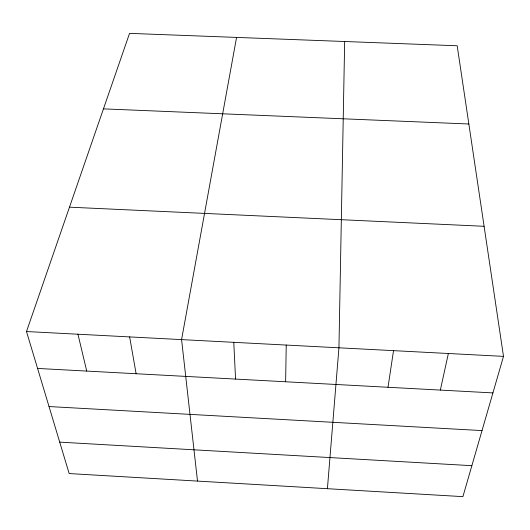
<?xml version="1.0" encoding="UTF-8"?>
<svg xmlns="http://www.w3.org/2000/svg" width="530" height="530" viewBox="0 0 530 530"><rect width="100%" height="100%" fill="white"/><g stroke="black" fill="none" stroke-linecap="round" stroke-linejoin="round"><path stroke-width="0.79" d="M285.63 381.766L286.233 345.063M344.666 41.506L338.942 347.806L327.414 488.7M388.013 387.271L393.518 350.648M236.565 37.411L181.578 339.611L197.505 481.081M440.344 390.087L448.367 353.497M503.5 356.372L462.909 496.636L69.158 473.562L26.5 331.541L129.545 33.364L457.185 45.765L503.5 356.372L26.5 331.541M103.456 108.862L468.851 124M69.476 207.17L484.102 226.29M37.584 368.436L492.926 392.909M49.032 406.55L482.022 430.585M59.718 442.133L471.866 465.684M77.943 334.218L86.734 371.073M129.638 336.908L136.111 373.729M233.776 342.334L235.558 379.076"/></g></svg>
